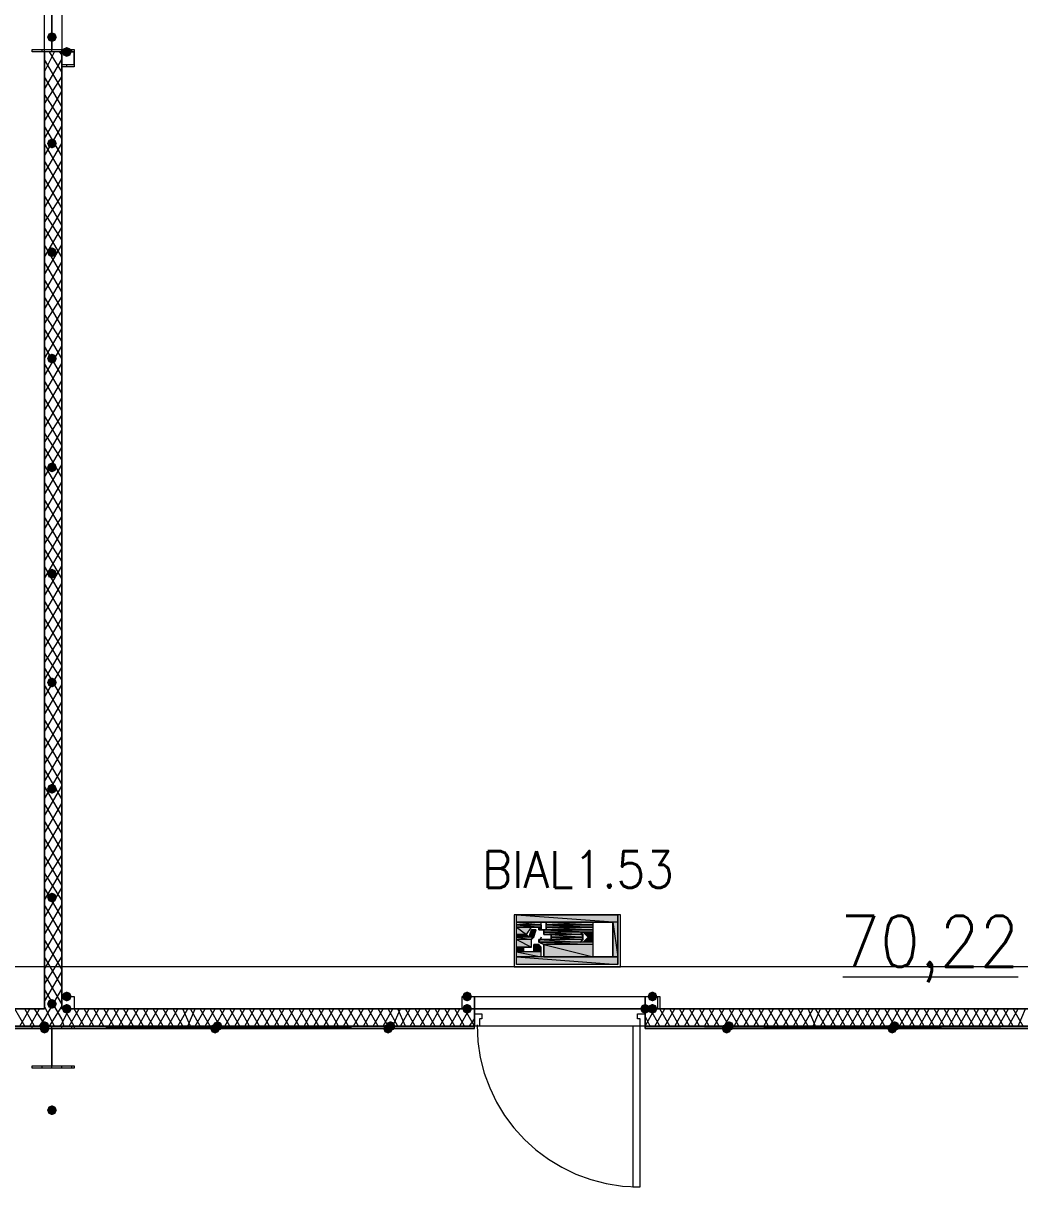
# Model space of a CAD drawing. Header units: millimetres. Extents: x 0 to 420, y 0 to 297.
# Drawn here: x 294.92 to 311.98, y 184.47 to 204.62 of the extents above; entities that cross this region are included whole.
import ezdxf

# ---------------------------------------------------------------- set-up
doc = ezdxf.new("R2010")
doc.units = ezdxf.units.MM
doc.styles.get("Standard").update_dxf_attribs({"font": 'STANDARD'})

msp = doc.modelspace()

# ---------------------------------------------------------------- hatches: boundary and pattern name
for color, points in [(7, [(295.486667, 204.385333), (295.461796, 204.325537), (295.402, 204.300667), (295.342204, 204.325537), (295.317333, 204.385333), (295.342204, 204.445129), (295.402, 204.47), (295.461796, 204.445129)]), (7, [(295.740667, 204.131333), (295.715796, 204.071537), (295.656, 204.046667), (295.596204, 204.071537), (295.571333, 204.131333), (295.596204, 204.191129), (295.656, 204.216), (295.715796, 204.191129)]), (7, [(295.486667, 202.565), (295.461796, 202.505204), (295.402, 202.480333), (295.342204, 202.505204), (295.317333, 202.565), (295.342204, 202.624796), (295.402, 202.649667), (295.461796, 202.624796)]), (7, [(295.486667, 200.702333), (295.461796, 200.642537), (295.402, 200.617667), (295.342204, 200.642537), (295.317333, 200.702333), (295.342204, 200.762129), (295.402, 200.787), (295.461796, 200.762129)]), (7, [(295.486667, 198.882), (295.461796, 198.822204), (295.402, 198.797333), (295.342204, 198.822204), (295.317333, 198.882), (295.342204, 198.941796), (295.402, 198.966667), (295.461796, 198.941796)]), (7, [(295.486667, 197.019333), (295.461796, 196.959537), (295.402, 196.934667), (295.342204, 196.959537), (295.317333, 197.019333), (295.342204, 197.079129), (295.402, 197.104), (295.461796, 197.079129)]), (7, [(295.486667, 195.199), (295.461796, 195.139204), (295.402, 195.114333), (295.342204, 195.139204), (295.317333, 195.199), (295.342204, 195.258796), (295.402, 195.283667), (295.461796, 195.258796)]), (7, [(295.486667, 193.336333), (295.461796, 193.276537), (295.402, 193.251667), (295.342204, 193.276537), (295.317333, 193.336333), (295.342204, 193.396129), (295.402, 193.421), (295.461796, 193.396129)]), (7, [(295.486667, 191.516), (295.461796, 191.456204), (295.402, 191.431333), (295.342204, 191.456204), (295.317333, 191.516), (295.342204, 191.575796), (295.402, 191.600667), (295.461796, 191.575796)]), (7, [(295.486667, 189.653333), (295.461796, 189.593537), (295.402, 189.568667), (295.342204, 189.593537), (295.317333, 189.653333), (295.342204, 189.713129), (295.402, 189.738), (295.461796, 189.713129)]), (82, [(303.826334, 189.229999), (303.784, 189.229999)]), (82, [(303.826334, 189.229999), (303.868667, 189.229999)]), (82, [(303.784, 189.187666), (303.784, 189.145333)]), (82, [(303.826334, 189.102999), (303.868667, 189.102999)]), (82, [(303.657, 188.848999), (303.741667, 188.848999)]), (7, [(295.740667, 187.96), (295.715796, 187.900204), (295.656, 187.875333), (295.596204, 187.900204), (295.571333, 187.96), (295.596204, 188.019796), (295.656, 188.044667), (295.715796, 188.019796)]), (7, [(302.598667, 187.96), (302.573796, 187.900204), (302.514, 187.875333), (302.454204, 187.900204), (302.429333, 187.96), (302.454204, 188.019796), (302.514, 188.044667), (302.573796, 188.019796)]), (7, [(305.773667, 187.96), (305.748796, 187.900204), (305.689, 187.875333), (305.629204, 187.900204), (305.604333, 187.96), (305.629204, 188.019796), (305.689, 188.044667), (305.748796, 188.019796)]), (7, [(295.486667, 187.833), (295.461796, 187.773204), (295.402, 187.748333), (295.342204, 187.773204), (295.317333, 187.833), (295.342204, 187.892796), (295.402, 187.917667), (295.461796, 187.892796)]), (7, [(295.740667, 187.748333), (295.715796, 187.688538), (295.656, 187.663667), (295.596204, 187.688538), (295.571333, 187.748333), (295.596204, 187.808129), (295.656, 187.833), (295.715796, 187.808129)]), (7, [(302.598667, 187.748333), (302.573796, 187.688538), (302.514, 187.663667), (302.454204, 187.688538), (302.429333, 187.748333), (302.454204, 187.808129), (302.514, 187.833), (302.573796, 187.808129)]), (7, [(305.646667, 187.748333), (305.621796, 187.688538), (305.562, 187.663667), (305.502204, 187.688538), (305.477333, 187.748333), (305.502204, 187.808129), (305.562, 187.833), (305.621796, 187.808129)]), (7, [(305.773667, 187.748333), (305.748796, 187.688538), (305.689, 187.663667), (305.629204, 187.688538), (305.604333, 187.748333), (305.629204, 187.808129), (305.689, 187.833), (305.748796, 187.808129)]), (254, [(295.359667, 187.452), (295.334796, 187.392204), (295.275, 187.367333), (295.215204, 187.392204), (295.190333, 187.452), (295.215204, 187.511796), (295.275, 187.536667), (295.334796, 187.511796)]), (254, [(295.359667, 187.409667), (295.334796, 187.349871), (295.275, 187.325), (295.215204, 187.349871), (295.190333, 187.409667), (295.215204, 187.469462), (295.275, 187.494333), (295.334796, 187.469463)]), (254, [(298.280667, 187.409667), (298.255796, 187.349871), (298.196, 187.325), (298.136204, 187.349871), (298.111333, 187.409667), (298.136204, 187.469462), (298.196, 187.494333), (298.255796, 187.469463)]), (254, [(298.323, 187.452), (298.298129, 187.392204), (298.238333, 187.367333), (298.178538, 187.392204), (298.153667, 187.452), (298.178537, 187.511796), (298.238333, 187.536667), (298.298129, 187.511796)]), (254, [(301.244, 187.409667), (301.219129, 187.349871), (301.159333, 187.325), (301.099538, 187.349871), (301.074667, 187.409667), (301.099537, 187.469462), (301.159333, 187.494333), (301.219129, 187.469463)]), (254, [(301.286333, 187.452), (301.261462, 187.392204), (301.201667, 187.367333), (301.141871, 187.392204), (301.117, 187.452), (301.141871, 187.511796), (301.201667, 187.536667), (301.261462, 187.511796)]), (254, [(307.043667, 187.409667), (307.018796, 187.349871), (306.959, 187.325), (306.899204, 187.349871), (306.874333, 187.409667), (306.899204, 187.469462), (306.959, 187.494333), (307.018796, 187.469463)]), (254, [(307.086, 187.452), (307.061129, 187.392204), (307.001333, 187.367333), (306.941537, 187.392204), (306.916667, 187.452), (306.941537, 187.511796), (307.001333, 187.536667), (307.061129, 187.511796)]), (254, [(309.88, 187.409667), (309.855129, 187.349871), (309.795333, 187.325), (309.735537, 187.349871), (309.710667, 187.409667), (309.735537, 187.469462), (309.795333, 187.494333), (309.855129, 187.469463)]), (254, [(309.922333, 187.452), (309.897462, 187.392204), (309.837667, 187.367333), (309.777871, 187.392204), (309.753, 187.452), (309.777871, 187.511796), (309.837667, 187.536667), (309.897462, 187.511796)]), (7, [(295.486667, 186.012667), (295.461796, 185.952871), (295.402, 185.928), (295.342204, 185.952871), (295.317333, 186.012667), (295.342204, 186.072462), (295.402, 186.097333), (295.461796, 186.072463)])]:
    msp.add_hatch(color=color).paths.add_polyline_path(points, flags=0)
h = msp.add_hatch(color=82)
h.paths.add_polyline_path([(305.096334, 189.356999), (303.360667, 189.356999), (305.096334, 189.229999)], flags=0)
h.paths.add_polyline_path([(303.360667, 189.356999), (305.096334, 189.229999), (303.360667, 189.229999)], flags=0)
h = msp.add_hatch(color=82)
h.paths.add_polyline_path([(303.360667, 189.229999), (304.673, 189.229999)], flags=0)
h.paths.add_polyline_path([(304.673, 189.229999), (303.360667, 189.229999)], flags=0)
h = msp.add_hatch(color=82)
h.paths.add_polyline_path([(303.784, 189.229999), (303.360667, 189.229999), (303.784, 189.187666)], flags=0)
h.paths.add_polyline_path([(303.360667, 189.229999), (303.784, 189.187666), (303.360667, 189.187666)], flags=0)
h = msp.add_hatch(color=82)
h.paths.add_polyline_path([(303.784, 189.229999), (303.826334, 189.229999)], flags=0)
h.paths.add_polyline_path([(303.826334, 189.229999), (303.784, 189.229999)], flags=0)
h.paths.add_polyline_path([(303.826334, 189.229999), (303.784, 189.229999)], flags=0)
h = msp.add_hatch(color=82)
h.paths.add_polyline_path([(303.826334, 189.229999), (304.673, 189.229999)], flags=0)
h.paths.add_polyline_path([(304.673, 189.229999), (303.826334, 189.229999)], flags=0)
h = msp.add_hatch(color=82)
h.paths.add_polyline_path([(303.826334, 189.229999), (304.673, 189.229999)], flags=0)
h.paths.add_polyline_path([(304.673, 189.229999), (303.826334, 189.229999)], flags=0)
h = msp.add_hatch(color=82)
h.paths.add_polyline_path([(303.868667, 189.229999), (304.673, 189.229999)], flags=0)
h.paths.add_polyline_path([(304.673, 189.229999), (303.868667, 189.229999)], flags=0)
h = msp.add_hatch(color=82)
h.paths.add_polyline_path([(304.673, 189.229999), (303.868667, 189.229999), (304.673, 189.187666)], flags=0)
h.paths.add_polyline_path([(303.868667, 189.229999), (304.673, 189.187666), (303.868667, 189.187666)], flags=0)
h = msp.add_hatch(color=82)
h.paths.add_polyline_path([(305.096334, 189.229999), (305.011667, 189.229999), (305.096334, 188.637333)], flags=0)
h.paths.add_polyline_path([(305.011667, 189.229999), (305.096334, 188.637333), (305.011667, 188.637333)], flags=0)
h = msp.add_hatch(color=82)
h.paths.add_polyline_path([(303.360667, 189.187666), (303.784, 189.187666)], flags=0)
h.paths.add_polyline_path([(303.784, 189.187666), (303.360667, 189.187666)], flags=0)
h = msp.add_hatch(color=82)
h.paths.add_polyline_path([(303.360667, 189.187666), (303.784, 189.187666)], flags=0)
h.paths.add_polyline_path([(303.784, 189.187666), (303.360667, 189.187666)], flags=0)
h = msp.add_hatch(color=82)
h.paths.add_polyline_path([(303.784, 189.187666), (303.360667, 189.187666), (303.784, 189.145333)], flags=0)
h.paths.add_polyline_path([(303.360667, 189.187666), (303.784, 189.145333), (303.360667, 189.145333)], flags=0)
h = msp.add_hatch(color=82)
h.paths.add_polyline_path([(303.360667, 189.145333), (303.784, 189.145333)], flags=0)
h.paths.add_polyline_path([(303.784, 189.145333), (303.360667, 189.145333)], flags=0)
h = msp.add_hatch(color=82)
h.paths.add_polyline_path([(303.614667, 189.145333), (303.360667, 189.145333), (303.53, 189.018333)], flags=0)
h.paths.add_polyline_path([(303.360667, 189.145333), (303.53, 189.018333), (303.360667, 189.018333)], flags=0)
h = msp.add_hatch(color=82)
h.paths.add_polyline_path([(303.53, 189.018333), (303.360667, 189.018333), (303.572334, 188.975999)], flags=0)
h.paths.add_polyline_path([(303.360667, 189.018333), (303.572334, 188.975999), (303.360667, 188.975999)], flags=0)
h = msp.add_hatch(color=82)
h.paths.add_polyline_path([(303.699334, 189.102999), (303.614667, 189.102999), (303.657, 188.975999)], flags=0)
h.paths.add_polyline_path([(303.614667, 189.102999), (303.657, 188.975999), (303.572334, 188.975999)], flags=0)
h = msp.add_hatch(color=82)
h.paths.add_polyline_path([(303.741667, 189.145333), (303.784, 189.145333)], flags=0)
h.paths.add_polyline_path([(303.784, 189.145333), (303.741667, 189.145333)], flags=0)
h = msp.add_hatch(color=82)
h.paths.add_polyline_path([(303.741667, 189.145333), (303.784, 189.145333)], flags=0)
h.paths.add_polyline_path([(303.784, 189.145333), (303.741667, 189.145333)], flags=0)
h = msp.add_hatch(color=82)
h.paths.add_polyline_path([(303.784, 189.145333), (303.741667, 189.145333), (303.784, 189.102999)], flags=0)
h.paths.add_polyline_path([(303.741667, 189.145333), (303.784, 189.102999), (303.741667, 189.102999)], flags=0)
h = msp.add_hatch(color=82)
h.paths.add_polyline_path([(303.741667, 189.102999), (303.784, 189.102999)], flags=0)
h.paths.add_polyline_path([(303.784, 189.102999), (303.741667, 189.102999)], flags=0)
h = msp.add_hatch(color=82)
h.paths.add_polyline_path([(303.741667, 189.102999), (303.784, 189.102999)], flags=0)
h.paths.add_polyline_path([(303.784, 189.102999), (303.741667, 189.102999)], flags=0)
h = msp.add_hatch(color=82)
h.paths.add_polyline_path([(303.741667, 189.102999), (303.784, 189.102999)], flags=0)
h.paths.add_polyline_path([(303.784, 189.102999), (303.741667, 189.102999)], flags=0)
h = msp.add_hatch(color=82)
h.paths.add_polyline_path([(303.741667, 189.102999), (303.784, 189.102999)], flags=0)
h.paths.add_polyline_path([(303.784, 189.102999), (303.741667, 189.102999)], flags=0)
h = msp.add_hatch(color=82)
h.paths.add_polyline_path([(303.784, 189.145333), (303.784, 189.102999)], flags=0)
h.paths.add_polyline_path([(303.784, 189.102999), (303.784, 189.145333)], flags=0)
h = msp.add_hatch(color=82)
h.paths.add_polyline_path([(303.784, 189.102999), (303.826334, 189.102999)], flags=0)
h.paths.add_polyline_path([(303.826334, 189.102999), (303.784, 189.102999)], flags=0)
h = msp.add_hatch(color=82)
h.paths.add_polyline_path([(303.784, 189.102999), (303.826334, 189.102999)], flags=0)
h.paths.add_polyline_path([(303.826334, 189.102999), (303.784, 189.102999)], flags=0)
h = msp.add_hatch(color=82)
h.paths.add_polyline_path([(303.784, 189.102999), (304.673, 189.102999)], flags=0)
h.paths.add_polyline_path([(304.673, 189.102999), (303.784, 189.102999)], flags=0)
h = msp.add_hatch(color=82)
h.paths.add_polyline_path([(303.826334, 189.102999), (304.673, 189.102999)], flags=0)
h.paths.add_polyline_path([(304.673, 189.102999), (303.826334, 189.102999)], flags=0)
h = msp.add_hatch(color=82)
h.paths.add_polyline_path([(304.673, 189.102999), (303.826334, 189.102999), (304.673, 189.060666)], flags=0)
h.paths.add_polyline_path([(303.826334, 189.102999), (304.673, 189.060666), (303.826334, 189.060666)], flags=0)
h = msp.add_hatch(color=82)
h.paths.add_polyline_path([(304.461334, 189.060666), (303.826334, 189.060666), (304.503667, 189.018333)], flags=0)
h.paths.add_polyline_path([(303.826334, 189.060666), (304.503667, 189.018333), (303.826334, 189.018333)], flags=0)
h = msp.add_hatch(color=82)
h.paths.add_polyline_path([(303.868667, 189.187666), (304.673, 189.187666)], flags=0)
h.paths.add_polyline_path([(304.673, 189.187666), (303.868667, 189.187666)], flags=0)
h = msp.add_hatch(color=82)
h.paths.add_polyline_path([(303.868667, 189.187666), (304.673, 189.187666)], flags=0)
h.paths.add_polyline_path([(304.673, 189.187666), (303.868667, 189.187666)], flags=0)
h = msp.add_hatch(color=82)
h.paths.add_polyline_path([(303.868667, 189.187666), (304.673, 189.187666)], flags=0)
h.paths.add_polyline_path([(304.673, 189.187666), (303.868667, 189.187666)], flags=0)
h = msp.add_hatch(color=82)
h.paths.add_polyline_path([(304.673, 189.187666), (303.868667, 189.187666), (304.673, 189.145333)], flags=0)
h.paths.add_polyline_path([(303.868667, 189.187666), (304.673, 189.145333), (303.868667, 189.145333)], flags=0)
h = msp.add_hatch(color=82)
h.paths.add_polyline_path([(303.868667, 189.145333), (304.673, 189.145333)], flags=0)
h.paths.add_polyline_path([(304.673, 189.145333), (303.868667, 189.145333)], flags=0)
h = msp.add_hatch(color=82)
h.paths.add_polyline_path([(303.868667, 189.145333), (304.673, 189.145333)], flags=0)
h.paths.add_polyline_path([(304.673, 189.145333), (303.868667, 189.145333)], flags=0)
h = msp.add_hatch(color=82)
h.paths.add_polyline_path([(303.868667, 189.145333), (304.673, 189.145333)], flags=0)
h.paths.add_polyline_path([(304.673, 189.145333), (303.868667, 189.145333)], flags=0)
h = msp.add_hatch(color=82)
h.paths.add_polyline_path([(303.868667, 189.145333), (304.673, 189.145333)], flags=0)
h.paths.add_polyline_path([(304.673, 189.145333), (303.868667, 189.145333)], flags=0)
h = msp.add_hatch(color=82)
h.paths.add_polyline_path([(303.868667, 189.145333), (304.673, 189.145333)], flags=0)
h.paths.add_polyline_path([(304.673, 189.145333), (303.868667, 189.145333)], flags=0)
h = msp.add_hatch(color=82)
h.paths.add_polyline_path([(304.673, 189.145333), (303.868667, 189.145333), (304.673, 189.102999)], flags=0)
h.paths.add_polyline_path([(303.868667, 189.145333), (304.673, 189.102999), (303.868667, 189.102999)], flags=0)
h = msp.add_hatch(color=82)
h.paths.add_polyline_path([(303.868667, 189.145333), (303.868667, 189.102999)], flags=0)
h.paths.add_polyline_path([(303.868667, 189.102999), (303.868667, 189.145333)], flags=0)
h = msp.add_hatch(color=82)
h.paths.add_polyline_path([(303.868667, 189.102999), (304.673, 189.102999)], flags=0)
h.paths.add_polyline_path([(304.673, 189.102999), (303.868667, 189.102999)], flags=0)
h = msp.add_hatch(color=82)
h.paths.add_polyline_path([(303.868667, 189.102999), (304.673, 189.102999)], flags=0)
h.paths.add_polyline_path([(304.673, 189.102999), (303.868667, 189.102999)], flags=0)
h = msp.add_hatch(color=82)
h.paths.add_polyline_path([(303.868667, 189.102999), (304.673, 189.102999)], flags=0)
h.paths.add_polyline_path([(304.673, 189.102999), (303.868667, 189.102999)], flags=0)
h = msp.add_hatch(color=82)
h.paths.add_polyline_path([(304.503667, 189.018333), (303.953334, 189.018333), (304.503667, 188.975999)], flags=0)
h.paths.add_polyline_path([(303.953334, 189.018333), (304.503667, 188.975999), (303.953334, 188.975999)], flags=0)
h = msp.add_hatch(color=82)
h.paths.add_polyline_path([(304.673, 189.060666), (304.503667, 189.060666), (304.673, 188.975999)], flags=0)
h.paths.add_polyline_path([(304.503667, 189.060666), (304.673, 188.975999), (304.588334, 188.975999)], flags=0)
h = msp.add_hatch(color=82)
h.paths.add_polyline_path([(303.657, 188.975999), (303.360667, 188.975999), (303.614667, 188.933666)], flags=0)
h.paths.add_polyline_path([(303.360667, 188.975999), (303.614667, 188.933666), (303.360667, 188.933666)], flags=0)
h = msp.add_hatch(color=82)
h.paths.add_polyline_path([(303.614667, 188.933666), (303.360667, 188.933666), (303.614667, 188.806666)], flags=0)
h.paths.add_polyline_path([(303.360667, 188.933666), (303.614667, 188.806666), (303.360667, 188.806666)], flags=0)
h = msp.add_hatch(color=82)
h.paths.add_polyline_path([(303.741667, 188.848999), (303.657, 188.848999), (303.784, 188.806666)], flags=0)
h.paths.add_polyline_path([(303.657, 188.848999), (303.784, 188.806666), (303.657, 188.806666)], flags=0)
h = msp.add_hatch(color=82)
h.paths.add_polyline_path([(304.503667, 188.933666), (303.741667, 188.933666), (304.461334, 188.891333)], flags=0)
h.paths.add_polyline_path([(303.741667, 188.933666), (304.461334, 188.891333), (303.741667, 188.891333)], flags=0)
h = msp.add_hatch(color=82)
h.paths.add_polyline_path([(304.673, 188.891333), (303.741667, 188.891333), (304.673, 188.848999)], flags=0)
h.paths.add_polyline_path([(303.741667, 188.891333), (304.673, 188.848999), (303.826334, 188.848999)], flags=0)
h = msp.add_hatch(color=82)
h.paths.add_polyline_path([(304.673, 188.848999), (303.826334, 188.848999), (304.673, 188.637333)], flags=0)
h.paths.add_polyline_path([(303.826334, 188.848999), (304.673, 188.637333), (303.826334, 188.637333)], flags=0)
h = msp.add_hatch(color=82)
h.paths.add_polyline_path([(303.953334, 188.975999), (303.995667, 188.975999)], flags=0)
h.paths.add_polyline_path([(303.995667, 188.975999), (303.953334, 188.975999)], flags=0)
h = msp.add_hatch(color=82)
h.paths.add_polyline_path([(304.503667, 188.975999), (303.953334, 188.975999), (304.503667, 188.933666)], flags=0)
h.paths.add_polyline_path([(303.953334, 188.975999), (304.503667, 188.933666), (303.953334, 188.933666)], flags=0)
h = msp.add_hatch(color=82)
h.paths.add_polyline_path([(304.673, 188.975999), (304.588334, 188.975999), (304.673, 188.891333)], flags=0)
h.paths.add_polyline_path([(304.588334, 188.975999), (304.673, 188.891333), (304.503667, 188.891333)], flags=0)
h = msp.add_hatch(color=82)
h.paths.add_polyline_path([(303.487667, 188.806666), (303.360667, 188.806666), (303.487667, 188.721999)], flags=0)
h.paths.add_polyline_path([(303.360667, 188.806666), (303.487667, 188.721999), (303.360667, 188.721999)], flags=0)
h = msp.add_hatch(color=82)
h.paths.add_polyline_path([(303.784, 188.721999), (303.360667, 188.721999), (303.784, 188.637333)], flags=0)
h.paths.add_polyline_path([(303.360667, 188.721999), (303.784, 188.637333), (303.360667, 188.637333)], flags=0)
h = msp.add_hatch(color=82)
h.paths.add_polyline_path([(305.096334, 188.637333), (303.360667, 188.637333), (305.096334, 188.510333)], flags=0)
h.paths.add_polyline_path([(303.360667, 188.637333), (305.096334, 188.510333), (303.360667, 188.510333)], flags=0)
h = msp.add_hatch(color=82)
h.paths.add_polyline_path([(303.784, 188.806666), (303.657, 188.806666), (303.784, 188.721999)], flags=0)
h.paths.add_polyline_path([(303.657, 188.806666), (303.784, 188.721999), (303.657, 188.721999)], flags=0)
h = msp.add_hatch(color=82)
h.paths.add_polyline_path([(303.826334, 188.637333), (305.096334, 188.637333)], flags=0)
h.paths.add_polyline_path([(305.096334, 188.637333), (303.826334, 188.637333)], flags=0)
h = msp.add_hatch(color=7)
h.paths.add_polyline_path([(295.275, 187.452), (288.163, 187.452), (295.275, 187.409667)], flags=0)
h.paths.add_polyline_path([(288.163, 187.452), (295.275, 187.409667), (288.163, 187.409667)], flags=0)
h = msp.add_hatch(color=7)
h.paths.add_polyline_path([(302.641, 187.452), (295.275, 187.452), (302.641, 187.409667)], flags=0)
h.paths.add_polyline_path([(295.275, 187.452), (302.641, 187.409667), (295.275, 187.409667)], flags=0)
h = msp.add_hatch(color=7)
h.paths.add_polyline_path([(312.674, 187.452), (305.562, 187.452), (312.674, 187.409667)], flags=0)
h.paths.add_polyline_path([(305.562, 187.452), (312.674, 187.409667), (305.562, 187.409667)], flags=0)

# ---------------------------------------------------------------- linework, layer by layer
at = {"color": 43, "lineweight": 0}
for points in [[(278.172333, 187.748333), (295.275, 187.748333), (295.275, 222.25), (278.172333, 222.25)], [(312.674, 222.25), (295.571333, 222.25), (295.571333, 187.748333), (312.674, 187.748333)]]:
    msp.add_lwpolyline(points, close=True, dxfattribs=at)
at = {"color": 7, "lineweight": 0}
for points in [[(295.783, 204.131333), (295.063333, 204.131333), (295.063333, 204.173667), (295.402, 204.173667), (295.402, 204.808667), (295.063333, 204.808667), (295.063333, 204.851), (295.783, 204.851), (295.783, 204.808667), (295.402, 204.808667), (295.402, 204.173667), (295.783, 204.173667)], [(295.783, 203.877333), (295.571333, 203.877333), (295.571333, 204.131333), (295.783, 204.131333)], [(295.783, 203.919667), (295.783, 204.131333), (295.571333, 204.131333), (295.571333, 203.919667)], [(295.783, 187.748333), (295.571333, 187.748333), (295.571333, 187.96), (295.783, 187.96), (295.783, 187.748333), (295.571333, 187.748333), (295.571333, 187.96), (295.783, 187.96)], [(302.429333, 187.96), (302.641, 187.96), (302.641, 187.748333), (302.429333, 187.748333), (302.429333, 187.96), (302.641, 187.96), (302.641, 187.748333), (302.429333, 187.748333)], [(305.562, 187.96), (305.773667, 187.96), (305.773667, 187.748333), (305.562, 187.748333), (305.562, 187.96), (305.816, 187.96), (305.816, 187.748333), (305.562, 187.748333)], [(302.768, 187.663667), (302.768, 187.579), (302.725667, 187.579), (302.725667, 187.452), (302.641, 187.452), (302.641, 187.663667)], [(305.562, 187.663667), (305.562, 187.452), (305.477333, 187.452), (305.477333, 187.579), (305.435, 187.579), (305.435, 187.663667)], [(295.275, 187.452), (288.163, 187.452), (295.275, 187.409667)], [(288.163, 187.452), (295.275, 187.409667), (288.163, 187.409667)], [(288.163, 187.409667), (288.163, 187.452), (295.275, 187.452), (295.275, 187.409667), (288.163, 187.409667), (295.275, 187.409667), (295.275, 187.452), (288.163, 187.452)], [(295.783, 186.732333), (295.063333, 186.732333), (295.063333, 186.774667), (295.402, 186.774667), (295.402, 187.409667), (295.063333, 187.409667), (295.063333, 187.452), (295.783, 187.452), (295.783, 187.409667), (295.402, 187.409667), (295.402, 186.774667), (295.783, 186.774667)], [(302.641, 187.452), (295.275, 187.452), (302.641, 187.409667)], [(295.275, 187.452), (302.641, 187.409667), (295.275, 187.409667)], [(302.641, 187.452), (295.275, 187.452), (295.275, 187.409667), (302.641, 187.409667)], [(302.641, 187.452), (295.275, 187.452), (295.275, 187.409667), (302.641, 187.409667)], [(305.477333, 184.700333), (305.477333, 187.452), (305.350333, 187.452), (305.350333, 184.700333)], [(312.674, 187.452), (305.562, 187.452), (312.674, 187.409667)], [(305.562, 187.452), (312.674, 187.409667), (305.562, 187.409667)], [(305.562, 187.409667), (305.562, 187.452), (312.674, 187.452), (312.674, 187.409667), (305.562, 187.409667), (312.674, 187.409667), (312.674, 187.452), (305.562, 187.452)]]:
    msp.add_lwpolyline(points, close=True, dxfattribs=at)
for points in [[(295.402, 204.131333), (295.402, 204.851)], [(295.063333, 204.131333), (295.063333, 204.173667)], [(295.232667, 204.131333), (295.232667, 204.173667)], [(295.275, 204.089), (295.275, 204.131333)], [(295.275, 203.792667), (295.444333, 204.131333)], [(295.571333, 187.748333), (295.571333, 204.131333), (295.275, 204.131333), (295.275, 187.748333)], [(295.571333, 203.792667), (295.359667, 204.131333)], [(295.571333, 204.089), (295.529, 204.131333)], [(295.571333, 204.131333), (295.571333, 204.173667)], [(295.740667, 204.131333), (295.740667, 204.173667)], [(295.275, 203.496333), (295.571333, 204.004333)], [(295.571333, 203.496333), (295.275, 204.004333)], [(295.656, 203.877333), (295.656, 203.919667)], [(295.275, 203.242333), (295.571333, 203.708)], [(295.571333, 203.2), (295.275, 203.708)], [(295.275, 202.946), (295.571333, 203.454)], [(295.571333, 202.946), (295.275, 203.411667)], [(295.275, 202.649667), (295.571333, 203.157667)], [(295.571333, 202.649667), (295.275, 203.157667)], [(295.275, 202.353333), (295.571333, 202.861333)], [(295.571333, 202.353333), (295.275, 202.861333)], [(295.275, 202.057), (295.571333, 202.565)], [(295.571333, 202.057), (295.275, 202.565)], [(295.275, 201.760667), (295.571333, 202.268667)], [(295.571333, 201.760667), (295.275, 202.268667)], [(295.275, 201.464333), (295.571333, 201.972333)], [(295.571333, 201.464333), (295.275, 201.972333)], [(295.275, 201.210333), (295.571333, 201.676)], [(295.571333, 201.168), (295.275, 201.676)], [(295.275, 200.914), (295.571333, 201.422)], [(295.571333, 200.914), (295.275, 201.379667)], [(295.275, 200.617667), (295.571333, 201.125667)], [(295.571333, 200.617667), (295.275, 201.125667)], [(295.275, 200.321333), (295.571333, 200.829333)], [(295.571333, 200.321333), (295.275, 200.829333)], [(295.275, 200.025), (295.571333, 200.533)], [(295.571333, 200.025), (295.275, 200.533)], [(295.275, 199.728667), (295.571333, 200.236667)], [(295.571333, 199.728667), (295.275, 200.236667)], [(295.275, 199.474667), (295.571333, 199.940333)], [(295.571333, 199.432333), (295.275, 199.940333)], [(295.275, 199.178333), (295.571333, 199.686333)], [(295.571333, 199.178333), (295.275, 199.644)], [(295.275, 198.882), (295.571333, 199.39)], [(295.571333, 198.882), (295.275, 199.39)], [(295.275, 198.585667), (295.571333, 199.093667)], [(295.571333, 198.585667), (295.275, 199.093667)], [(295.275, 198.289333), (295.571333, 198.797333)], [(295.571333, 198.289333), (295.275, 198.797333)], [(295.275, 197.993), (295.571333, 198.501)], [(295.571333, 197.993), (295.275, 198.501)], [(295.275, 197.696667), (295.571333, 198.204667)], [(295.571333, 197.696667), (295.275, 198.204667)], [(295.275, 197.442667), (295.571333, 197.908333)], [(295.571333, 197.400333), (295.275, 197.908333)], [(295.275, 197.146333), (295.571333, 197.654333)], [(295.571333, 197.146333), (295.275, 197.612)], [(295.275, 196.85), (295.571333, 197.358)], [(295.571333, 196.85), (295.275, 197.358)], [(295.275, 196.553667), (295.571333, 197.061667)], [(295.571333, 196.553667), (295.275, 197.061667)], [(295.275, 196.257333), (295.571333, 196.765333)], [(295.571333, 196.257333), (295.275, 196.765333)], [(295.275, 195.961), (295.571333, 196.469)], [(295.571333, 195.961), (295.275, 196.469)], [(295.275, 195.707), (295.571333, 196.172667)], [(295.571333, 195.664667), (295.275, 196.172667)], [(295.275, 195.410667), (295.571333, 195.918667)], [(295.571333, 195.410667), (295.275, 195.876333)], [(295.275, 195.114333), (295.571333, 195.622333)], [(295.571333, 195.114333), (295.275, 195.622333)], [(295.275, 194.818), (295.571333, 195.326)], [(295.571333, 194.818), (295.275, 195.326)], [(295.275, 194.521667), (295.571333, 195.029667)], [(295.571333, 194.521667), (295.275, 195.029667)], [(295.275, 194.225333), (295.571333, 194.733333)], [(295.571333, 194.225333), (295.275, 194.733333)], [(295.275, 193.929), (295.571333, 194.437)], [(295.571333, 193.929), (295.275, 194.437)], [(295.275, 193.675), (295.571333, 194.140667)], [(295.571333, 193.632667), (295.275, 194.140667)], [(295.275, 193.378667), (295.571333, 193.886667)], [(295.571333, 193.378667), (295.275, 193.844333)], [(295.275, 193.082333), (295.571333, 193.590333)], [(295.571333, 193.082333), (295.275, 193.590333)], [(295.275, 192.786), (295.571333, 193.294)], [(295.571333, 192.786), (295.275, 193.294)], [(295.275, 192.489667), (295.571333, 192.997667)], [(295.571333, 192.489667), (295.275, 192.997667)], [(295.275, 192.193333), (295.571333, 192.701333)], [(295.571333, 192.193333), (295.275, 192.701333)], [(295.275, 191.939333), (295.571333, 192.405)], [(295.571333, 191.897), (295.275, 192.405)], [(295.275, 191.643), (295.571333, 192.151)], [(295.571333, 191.600667), (295.275, 192.108667)], [(295.275, 191.346667), (295.571333, 191.854667)], [(295.571333, 191.346667), (295.275, 191.854667)], [(295.275, 191.050333), (295.571333, 191.558333)], [(295.571333, 191.050333), (295.275, 191.558333)], [(295.275, 190.754), (295.571333, 191.262)], [(295.571333, 190.754), (295.275, 191.262)], [(295.275, 190.457667), (295.571333, 190.965667)], [(295.571333, 190.457667), (295.275, 190.965667)], [(295.275, 190.161333), (295.571333, 190.669333)], [(295.571333, 190.161333), (295.275, 190.669333)], [(295.275, 189.907333), (295.571333, 190.373)], [(295.571333, 189.865), (295.275, 190.373)], [(295.275, 189.611), (295.571333, 190.119)], [(295.571333, 189.611), (295.275, 190.076667)], [(295.275, 189.314667), (295.571333, 189.822667)], [(295.571333, 189.314667), (295.275, 189.822667)], [(295.275, 189.018333), (295.571333, 189.526333)], [(295.571333, 189.018333), (295.275, 189.526333)], [(295.275, 188.722), (295.571333, 189.23)], [(295.571333, 188.722), (295.275, 189.23)], [(295.275, 188.425667), (295.571333, 188.933667)], [(295.571333, 188.425667), (295.275, 188.933667)], [(295.275, 188.171667), (295.571333, 188.637333)], [(295.571333, 188.129333), (295.275, 188.637333)], [(295.275, 187.875333), (295.571333, 188.383333)], [(295.571333, 187.833), (295.275, 188.341)], [(308.948667, 188.298667), (311.954333, 188.298667)], [(295.275, 187.579), (295.571333, 188.087)], [(295.571333, 187.579), (295.275, 188.087)], [(302.641, 187.875333), (302.641, 187.96), (304.122667, 187.96)], [(304.122667, 187.748333), (302.641, 187.748333), (302.641, 187.875333)], [(304.122667, 187.96), (305.562, 187.96), (305.562, 187.875333)], [(305.562, 187.875333), (305.562, 187.748333), (304.122667, 187.748333)], [(295.275, 187.748333), (288.163, 187.748333)], [(294.936333, 187.452), (294.767, 187.748333)], [(294.851667, 187.452), (295.021, 187.748333)], [(295.105667, 187.452), (294.936333, 187.748333)], [(295.021, 187.452), (295.190333, 187.748333)], [(295.275, 187.494333), (295.105667, 187.748333)], [(295.444333, 187.452), (295.275, 187.790667)], [(295.359667, 187.452), (295.571333, 187.790667)], [(295.571333, 187.494333), (295.698333, 187.748333)], [(302.641, 187.748333), (295.571333, 187.748333)], [(295.783, 187.452), (295.613667, 187.748333)], [(295.698333, 187.452), (295.867667, 187.748333)], [(295.952333, 187.452), (295.783, 187.748333)], [(295.867667, 187.452), (296.037, 187.748333)], [(296.121667, 187.452), (295.952333, 187.748333)], [(296.037, 187.452), (296.206333, 187.748333)], [(296.291, 187.452), (296.121667, 187.748333)], [(296.206333, 187.452), (296.375667, 187.748333)], [(296.460333, 187.452), (296.291, 187.748333)], [(296.375667, 187.452), (296.545, 187.748333)], [(296.629667, 187.452), (296.460333, 187.748333)], [(296.545, 187.452), (296.714333, 187.748333)], [(296.799, 187.452), (296.629667, 187.748333)], [(296.714333, 187.452), (296.883667, 187.748333)], [(296.968333, 187.452), (296.799, 187.748333)], [(296.883667, 187.452), (297.053, 187.748333)], [(297.137667, 187.452), (296.968333, 187.748333)], [(297.053, 187.452), (297.222333, 187.748333)], [(297.307, 187.452), (297.137667, 187.748333)], [(297.222333, 187.452), (297.391667, 187.748333)], [(297.476333, 187.452), (297.307, 187.748333)], [(297.391667, 187.452), (297.561, 187.748333)], [(297.645667, 187.452), (297.476333, 187.748333)], [(297.561, 187.452), (297.730333, 187.748333)], [(297.772667, 187.452), (297.645667, 187.748333)], [(297.730333, 187.452), (297.857333, 187.748333)], [(297.942, 187.452), (297.772667, 187.748333)], [(297.857333, 187.452), (298.026667, 187.748333)], [(298.111333, 187.452), (297.942, 187.748333)], [(298.026667, 187.452), (298.196, 187.748333)], [(298.280667, 187.452), (298.111333, 187.748333)], [(298.196, 187.452), (298.365333, 187.748333)], [(298.45, 187.452), (298.280667, 187.748333)], [(298.365333, 187.452), (298.534667, 187.748333)], [(298.619333, 187.452), (298.45, 187.748333)], [(298.534667, 187.452), (298.704, 187.748333)], [(298.788667, 187.452), (298.619333, 187.748333)], [(298.704, 187.452), (298.873333, 187.748333)], [(298.958, 187.452), (298.788667, 187.748333)], [(298.873333, 187.452), (299.042667, 187.748333)], [(299.127333, 187.452), (298.958, 187.748333)], [(299.042667, 187.452), (299.212, 187.748333)], [(299.296667, 187.452), (299.127333, 187.748333)], [(299.212, 187.452), (299.381333, 187.748333)], [(299.466, 187.452), (299.296667, 187.748333)], [(299.381333, 187.452), (299.550667, 187.748333)], [(299.635333, 187.452), (299.466, 187.748333)], [(299.550667, 187.452), (299.72, 187.748333)], [(299.804667, 187.452), (299.635333, 187.748333)], [(299.72, 187.452), (299.889333, 187.748333)], [(299.974, 187.452), (299.804667, 187.748333)], [(299.889333, 187.452), (300.058667, 187.748333)], [(300.143333, 187.452), (299.974, 187.748333)], [(300.058667, 187.452), (300.228, 187.748333)], [(300.312667, 187.452), (300.143333, 187.748333)], [(300.228, 187.452), (300.397333, 187.748333)], [(300.482, 187.452), (300.312667, 187.748333)], [(300.397333, 187.452), (300.566667, 187.748333)], [(300.651333, 187.452), (300.482, 187.748333)], [(300.566667, 187.452), (300.736, 187.748333)], [(300.820667, 187.452), (300.651333, 187.748333)], [(300.736, 187.452), (300.905333, 187.748333)], [(300.99, 187.452), (300.820667, 187.748333)], [(300.905333, 187.452), (301.074667, 187.748333)], [(301.159333, 187.452), (300.99, 187.748333)], [(301.074667, 187.452), (301.244, 187.748333)], [(301.328667, 187.452), (301.159333, 187.748333)], [(301.244, 187.452), (301.371, 187.748333)], [(301.455667, 187.452), (301.328667, 187.748333)], [(301.371, 187.452), (301.540333, 187.748333)], [(301.625, 187.452), (301.455667, 187.748333)], [(301.540333, 187.452), (301.709667, 187.748333)], [(301.794333, 187.452), (301.625, 187.748333)], [(301.709667, 187.452), (301.879, 187.748333)], [(301.963667, 187.452), (301.794333, 187.748333)], [(301.879, 187.452), (302.048333, 187.748333)], [(302.133, 187.452), (301.963667, 187.748333)], [(302.048333, 187.452), (302.217667, 187.748333)], [(302.302333, 187.452), (302.133, 187.748333)], [(302.217667, 187.452), (302.387, 187.748333)], [(302.471667, 187.452), (302.302333, 187.748333)], [(302.387, 187.452), (302.556333, 187.748333)], [(302.641, 187.452), (302.471667, 187.748333)], [(302.641, 187.452), (302.641, 187.663667), (302.641, 187.748333)], [(302.641, 187.748333), (302.641, 187.663667), (302.641, 187.452), (302.641, 187.663667)], [(305.562, 187.452), (305.731333, 187.748333)], [(305.562, 187.452), (305.562, 187.663667), (305.562, 187.748333)], [(305.562, 187.748333), (305.562, 187.663667), (305.562, 187.452), (305.562, 187.663667)], [(312.674, 187.748333), (305.562, 187.748333)], [(305.646667, 187.452), (305.562, 187.621333)], [(305.816, 187.452), (305.646667, 187.748333)], [(305.731333, 187.452), (305.900667, 187.748333)], [(305.985333, 187.452), (305.816, 187.748333)], [(305.900667, 187.452), (306.07, 187.748333)], [(306.154667, 187.452), (305.985333, 187.748333)], [(306.07, 187.452), (306.239333, 187.748333)], [(306.324, 187.452), (306.154667, 187.748333)], [(306.239333, 187.452), (306.408667, 187.748333)], [(306.493333, 187.452), (306.324, 187.748333)], [(306.408667, 187.452), (306.578, 187.748333)], [(306.662667, 187.452), (306.493333, 187.748333)], [(306.578, 187.452), (306.747333, 187.748333)], [(306.832, 187.452), (306.662667, 187.748333)], [(306.747333, 187.452), (306.916667, 187.748333)], [(307.001333, 187.452), (306.832, 187.748333)], [(306.916667, 187.452), (307.086, 187.748333)], [(307.170667, 187.452), (307.001333, 187.748333)], [(307.086, 187.452), (307.255333, 187.748333)], [(307.34, 187.452), (307.170667, 187.748333)], [(307.255333, 187.452), (307.424667, 187.748333)], [(307.509333, 187.452), (307.34, 187.748333)], [(307.424667, 187.452), (307.594, 187.748333)], [(307.678667, 187.452), (307.509333, 187.748333)], [(307.594, 187.452), (307.763333, 187.748333)], [(307.848, 187.452), (307.678667, 187.748333)], [(307.763333, 187.452), (307.932667, 187.748333)], [(308.017333, 187.452), (307.848, 187.748333)], [(307.932667, 187.452), (308.102, 187.748333)], [(308.186667, 187.452), (308.017333, 187.748333)], [(308.102, 187.452), (308.271333, 187.748333)], [(308.356, 187.452), (308.186667, 187.748333)], [(308.271333, 187.452), (308.440667, 187.748333)], [(308.483, 187.452), (308.356, 187.748333)], [(308.440667, 187.452), (308.567667, 187.748333)], [(308.652333, 187.452), (308.483, 187.748333)], [(308.567667, 187.452), (308.737, 187.748333)], [(308.821667, 187.452), (308.652333, 187.748333)], [(308.737, 187.452), (308.906333, 187.748333)], [(308.991, 187.452), (308.821667, 187.748333)], [(308.906333, 187.452), (309.075667, 187.748333)], [(309.160333, 187.452), (308.991, 187.748333)], [(309.075667, 187.452), (309.245, 187.748333)], [(309.329667, 187.452), (309.160333, 187.748333)], [(309.245, 187.452), (309.414333, 187.748333)], [(309.499, 187.452), (309.329667, 187.748333)], [(309.414333, 187.452), (309.583667, 187.748333)], [(309.668333, 187.452), (309.499, 187.748333)], [(309.583667, 187.452), (309.753, 187.748333)], [(309.837667, 187.452), (309.668333, 187.748333)], [(309.753, 187.452), (309.922333, 187.748333)], [(310.007, 187.452), (309.837667, 187.748333)], [(309.922333, 187.452), (310.091667, 187.748333)], [(310.176333, 187.452), (310.007, 187.748333)], [(310.091667, 187.452), (310.261, 187.748333)], [(310.345667, 187.452), (310.176333, 187.748333)], [(310.261, 187.452), (310.430333, 187.748333)], [(310.515, 187.452), (310.345667, 187.748333)], [(310.430333, 187.452), (310.599667, 187.748333)], [(310.684333, 187.452), (310.515, 187.748333)], [(310.599667, 187.452), (310.769, 187.748333)], [(310.853667, 187.452), (310.684333, 187.748333)], [(310.769, 187.452), (310.938333, 187.748333)], [(311.023, 187.452), (310.853667, 187.748333)], [(310.938333, 187.452), (311.107667, 187.748333)], [(311.192333, 187.452), (311.023, 187.748333)], [(311.107667, 187.452), (311.277, 187.748333)], [(311.361667, 187.452), (311.192333, 187.748333)], [(311.277, 187.452), (311.446333, 187.748333)], [(311.531, 187.452), (311.361667, 187.748333)], [(311.446333, 187.452), (311.615667, 187.748333)], [(311.700333, 187.452), (311.531, 187.748333)], [(311.615667, 187.452), (311.785, 187.748333)], [(311.869667, 187.452), (311.700333, 187.748333)], [(311.785, 187.452), (311.954333, 187.748333)], [(312.039, 187.452), (311.869667, 187.748333)], [(311.954333, 187.452), (312.081333, 187.748333)], [(295.275, 187.409667), (288.163, 187.409667), (295.275, 187.452), (288.163, 187.452)], [(288.163, 187.452), (295.275, 187.452)], [(295.063333, 187.409667), (295.063333, 187.452)], [(295.190333, 187.452), (295.275, 187.579)], [(295.232667, 187.409667), (295.232667, 187.452)], [(295.275, 187.452), (295.275, 187.494333)], [(302.641, 187.452), (295.275, 187.452), (302.641, 187.452), (295.275, 187.409667)], [(295.275, 187.452), (295.571333, 187.452)], [(295.402, 186.732333), (295.402, 187.452)], [(295.529, 187.452), (295.571333, 187.494333)], [(295.613667, 187.452), (295.571333, 187.579)], [(295.571333, 187.409667), (295.571333, 187.452)], [(295.571333, 187.452), (302.641, 187.452)], [(295.740667, 187.409667), (295.740667, 187.452)], [(302.556333, 187.452), (302.641, 187.579)], [(302.683333, 187.473167), (302.697649, 187.189658), (302.739667, 186.91434), (302.807993, 186.648605), (302.901234, 186.393849), (303.017996, 186.151463), (303.156886, 185.922843), (303.316509, 185.709381), (303.495472, 185.512472), (303.692381, 185.333509), (303.905843, 185.173886), (304.134463, 185.034996), (304.376849, 184.918234), (304.631605, 184.824993), (304.89734, 184.756667), (305.172658, 184.714649), (305.456167, 184.700333)], [(312.674, 187.409667), (305.562, 187.409667), (312.674, 187.452), (305.562, 187.452)], [(305.562, 187.452), (312.674, 187.452)], [(295.063333, 186.732333), (295.063333, 186.774667)], [(295.232667, 186.732333), (295.232667, 186.774667)], [(295.571333, 186.732333), (295.571333, 186.774667)], [(295.740667, 186.732333), (295.740667, 186.774667)]]:
    msp.add_lwpolyline(points, dxfattribs=at)
at = {"color": 92, "lineweight": 0}
msp.add_lwpolyline([(305.138667, 189.356999), (303.318334, 189.356999), (303.318334, 188.467999), (305.138667, 188.467999)], close=True, dxfattribs=at)
at = {"color": 82, "lineweight": 0}
for points in [[(305.096334, 189.356999), (303.360667, 189.356999), (305.096334, 189.229999)], [(303.360667, 189.356999), (305.096334, 189.229999), (303.360667, 189.229999)], [(303.360667, 189.356999), (305.096334, 189.356999), (305.096334, 188.510333), (303.360667, 188.510333)], [(303.360667, 189.229999), (304.673, 189.229999)], [(304.673, 189.229999), (303.360667, 189.229999)], [(303.360667, 189.229999), (303.826334, 189.229999)], [(303.826334, 189.229999), (303.360667, 189.229999)], [(303.826334, 189.229999), (303.360667, 189.229999)], [(303.360667, 189.229999), (303.826334, 189.229999)], [(303.826334, 189.229999), (303.360667, 189.229999)], [(303.826334, 189.229999), (303.360667, 189.229999)], [(303.360667, 189.229999), (303.826334, 189.229999)], [(303.826334, 189.229999), (303.360667, 189.229999)], [(303.784, 189.229999), (303.360667, 189.229999)], [(303.784, 189.229999), (303.360667, 189.229999), (303.826334, 189.229999)], [(303.360667, 189.229999), (303.784, 189.229999)], [(303.784, 189.229999), (303.360667, 189.229999)], [(303.784, 189.229999), (303.360667, 189.229999), (303.784, 189.187666)], [(303.360667, 189.229999), (303.784, 189.187666), (303.360667, 189.187666)], [(303.826334, 189.229999), (303.784, 189.229999)], [(303.784, 189.229999), (303.826334, 189.229999)], [(303.826334, 189.229999), (303.784, 189.229999)], [(303.826334, 189.229999), (303.784, 189.229999)], [(303.826334, 189.229999), (304.673, 189.229999)], [(304.673, 189.229999), (303.826334, 189.229999)], [(303.826334, 189.229999), (303.868667, 189.229999)], [(303.826334, 189.229999), (304.673, 189.229999)], [(304.673, 189.229999), (303.826334, 189.229999)], [(303.868667, 189.229999), (304.673, 189.229999)], [(304.673, 189.229999), (303.868667, 189.229999)], [(303.868667, 189.229999), (303.868667, 189.187666)], [(303.868667, 189.187666), (303.868667, 189.229999)], [(304.673, 189.229999), (303.868667, 189.229999), (304.673, 189.187666)], [(303.868667, 189.229999), (304.673, 189.187666), (303.868667, 189.187666)], [(304.673, 189.229999), (305.011667, 189.229999), (305.011667, 188.637333), (304.673, 188.637333)], [(305.096334, 189.229999), (305.011667, 189.229999), (305.096334, 188.637333)], [(305.011667, 189.229999), (305.096334, 188.637333), (305.011667, 188.637333)], [(303.360667, 189.187666), (303.784, 189.187666)], [(303.784, 189.187666), (303.360667, 189.187666)], [(303.360667, 189.187666), (303.784, 189.187666)], [(303.784, 189.187666), (303.360667, 189.187666)], [(303.784, 189.187666), (303.360667, 189.187666)], [(303.360667, 189.187666), (303.784, 189.187666)], [(303.784, 189.187666), (303.360667, 189.187666)], [(303.784, 189.187666), (303.360667, 189.187666)], [(303.360667, 189.187666), (303.784, 189.187666)], [(303.784, 189.187666), (303.360667, 189.187666)], [(303.784, 189.187666), (303.360667, 189.187666), (303.784, 189.145333)], [(303.360667, 189.187666), (303.784, 189.145333), (303.360667, 189.145333)], [(303.360667, 189.145333), (303.784, 189.145333)], [(303.784, 189.145333), (303.360667, 189.145333)], [(303.614667, 189.145333), (303.360667, 189.145333), (303.53, 189.018333)], [(303.360667, 189.145333), (303.53, 189.018333), (303.360667, 189.018333)], [(303.53, 189.018333), (303.360667, 189.018333), (303.572334, 188.975999)], [(303.360667, 189.018333), (303.572334, 188.975999), (303.360667, 188.975999)], [(303.487667, 188.806666), (303.614667, 188.806666), (303.614667, 188.933666), (303.699334, 189.102999), (303.614667, 189.102999), (303.572334, 188.975999), (303.53, 189.018333), (303.614667, 189.145333), (303.741667, 189.145333), (303.741667, 189.102999), (303.784, 189.102999), (303.826334, 189.102999), (303.826334, 189.018333), (303.953334, 189.018333), (303.953334, 188.933666), (303.784, 188.933666), (303.784, 188.975999), (303.741667, 188.891333), (303.826334, 188.848999), (303.826334, 188.637333), (303.784, 188.637333), (303.784, 188.806666), (303.657, 188.848999), (303.657, 188.721999), (303.487667, 188.721999)], [(303.614667, 189.102999), (303.657, 188.975999), (303.572334, 188.975999)], [(303.699334, 189.102999), (303.614667, 189.102999), (303.657, 188.975999)], [(303.741667, 189.145333), (303.784, 189.145333)], [(303.784, 189.145333), (303.741667, 189.145333)], [(303.741667, 189.145333), (303.784, 189.145333)], [(303.784, 189.145333), (303.741667, 189.145333)], [(303.741667, 189.145333), (303.784, 189.145333)], [(303.784, 189.145333), (303.741667, 189.145333)], [(303.784, 189.145333), (303.741667, 189.145333)], [(303.741667, 189.145333), (303.784, 189.145333)], [(303.741667, 189.145333), (303.784, 189.145333)], [(303.784, 189.145333), (303.741667, 189.145333)], [(303.741667, 189.145333), (303.784, 189.145333)], [(303.784, 189.145333), (303.741667, 189.145333)], [(303.784, 189.145333), (303.741667, 189.145333), (303.784, 189.102999)], [(303.741667, 189.145333), (303.784, 189.102999), (303.741667, 189.102999)], [(303.741667, 189.102999), (303.784, 189.102999)], [(303.784, 189.102999), (303.741667, 189.102999)], [(303.741667, 189.102999), (303.784, 189.102999)], [(303.784, 189.102999), (303.741667, 189.102999)], [(303.741667, 189.102999), (303.784, 189.102999)], [(303.784, 189.102999), (303.741667, 189.102999)], [(303.741667, 189.102999), (303.784, 189.102999)], [(303.784, 189.102999), (303.741667, 189.102999)], [(303.784, 189.187666), (303.784, 189.145333)], [(303.784, 189.145333), (303.784, 189.187666)], [(303.784, 189.145333), (303.784, 189.102999)], [(303.784, 189.102999), (303.784, 189.145333)], [(303.784, 189.102999), (303.826334, 189.102999)], [(303.826334, 189.102999), (303.784, 189.102999)], [(303.784, 189.102999), (303.826334, 189.102999)], [(303.826334, 189.102999), (303.784, 189.102999)], [(303.784, 189.102999), (304.673, 189.102999)], [(304.673, 189.102999), (303.784, 189.102999)], [(303.826334, 189.102999), (303.784, 189.102999)], [(303.826334, 189.102999), (303.868667, 189.102999)], [(303.826334, 189.102999), (304.673, 189.102999)], [(304.673, 189.102999), (303.826334, 189.102999)], [(304.673, 189.102999), (303.826334, 189.102999), (304.673, 189.060666)], [(303.826334, 189.102999), (304.673, 189.060666), (303.826334, 189.060666)], [(304.461334, 189.060666), (303.826334, 189.060666), (304.503667, 189.018333)], [(303.826334, 189.060666), (304.503667, 189.018333), (303.826334, 189.018333)], [(303.868667, 189.187666), (304.673, 189.187666)], [(304.673, 189.187666), (303.868667, 189.187666)], [(303.868667, 189.187666), (304.673, 189.187666)], [(304.673, 189.187666), (303.868667, 189.187666)], [(303.868667, 189.187666), (304.673, 189.187666)], [(304.673, 189.187666), (303.868667, 189.187666)], [(304.673, 189.187666), (303.868667, 189.187666), (304.673, 189.145333)], [(303.868667, 189.187666), (304.673, 189.145333), (303.868667, 189.145333)], [(303.868667, 189.145333), (304.673, 189.145333)], [(304.673, 189.145333), (303.868667, 189.145333)], [(303.868667, 189.145333), (304.673, 189.145333)], [(304.673, 189.145333), (303.868667, 189.145333)], [(303.868667, 189.145333), (304.673, 189.145333)], [(304.673, 189.145333), (303.868667, 189.145333)], [(303.868667, 189.145333), (304.673, 189.145333)], [(304.673, 189.145333), (303.868667, 189.145333)], [(303.868667, 189.145333), (304.673, 189.145333)], [(304.673, 189.145333), (303.868667, 189.145333)], [(304.673, 189.145333), (303.868667, 189.145333), (304.673, 189.102999)], [(303.868667, 189.145333), (304.673, 189.102999), (303.868667, 189.102999)], [(303.868667, 189.145333), (303.868667, 189.102999)], [(303.868667, 189.102999), (303.868667, 189.145333)], [(303.868667, 189.102999), (303.868667, 189.145333)], [(303.868667, 189.102999), (304.673, 189.102999)], [(304.673, 189.102999), (303.868667, 189.102999)], [(303.868667, 189.102999), (304.673, 189.102999)], [(304.673, 189.102999), (303.868667, 189.102999)], [(303.868667, 189.102999), (304.673, 189.102999)], [(304.673, 189.102999), (303.868667, 189.102999)], [(304.503667, 189.018333), (303.953334, 189.018333), (304.503667, 188.975999)], [(303.953334, 189.018333), (304.503667, 188.975999), (303.953334, 188.975999)], [(304.503667, 188.975999), (304.461334, 189.060666), (304.503667, 189.060666), (304.588334, 188.975999), (304.503667, 188.891333), (304.461334, 188.891333), (304.503667, 188.975999), (303.995667, 188.975999)], [(304.673, 189.060666), (304.503667, 189.060666), (304.673, 188.975999)], [(304.503667, 189.060666), (304.673, 188.975999), (304.588334, 188.975999)], [(303.657, 188.975999), (303.360667, 188.975999), (303.614667, 188.933666)], [(303.360667, 188.975999), (303.614667, 188.933666), (303.360667, 188.933666)], [(303.614667, 188.933666), (303.360667, 188.933666), (303.614667, 188.806666)], [(303.360667, 188.933666), (303.614667, 188.806666), (303.360667, 188.806666)], [(303.657, 188.848999), (303.741667, 188.848999)], [(303.741667, 188.848999), (303.657, 188.848999), (303.784, 188.806666)], [(303.657, 188.848999), (303.784, 188.806666), (303.657, 188.806666)], [(304.503667, 188.933666), (303.741667, 188.933666), (304.461334, 188.891333)], [(303.741667, 188.933666), (304.461334, 188.891333), (303.741667, 188.891333)], [(304.673, 188.891333), (303.741667, 188.891333), (304.673, 188.848999)], [(303.741667, 188.891333), (304.673, 188.848999), (303.826334, 188.848999)], [(304.673, 188.848999), (303.826334, 188.848999), (304.673, 188.637333)], [(303.826334, 188.848999), (304.673, 188.637333), (303.826334, 188.637333)], [(303.953334, 188.975999), (303.995667, 188.975999)], [(303.995667, 188.975999), (303.953334, 188.975999)], [(304.503667, 188.975999), (303.953334, 188.975999), (304.503667, 188.933666)], [(303.953334, 188.975999), (304.503667, 188.933666), (303.953334, 188.933666)], [(304.588334, 188.975999), (304.673, 188.891333), (304.503667, 188.891333)], [(304.673, 188.975999), (304.588334, 188.975999), (304.673, 188.891333)], [(303.487667, 188.806666), (303.360667, 188.806666), (303.487667, 188.721999)], [(303.360667, 188.806666), (303.487667, 188.721999), (303.360667, 188.721999)], [(303.784, 188.721999), (303.360667, 188.721999), (303.784, 188.637333)], [(303.360667, 188.721999), (303.784, 188.637333), (303.360667, 188.637333)], [(305.096334, 188.637333), (303.360667, 188.637333), (305.096334, 188.510333)], [(303.360667, 188.637333), (305.096334, 188.510333), (303.360667, 188.510333)], [(303.784, 188.806666), (303.657, 188.806666), (303.784, 188.721999)], [(303.657, 188.806666), (303.784, 188.721999), (303.657, 188.721999)], [(303.826334, 188.637333), (305.096334, 188.637333)], [(305.096334, 188.637333), (303.826334, 188.637333)]]:
    msp.add_lwpolyline(points, close=True, dxfattribs=at)
at = {"color": 5, "lineweight": 0}
msp.add_lwpolyline([(124.290668, 139.572999), (235.669667, 139.572999), (242.146667, 139.572999), (242.146667, 143.086666), (261.831667, 143.086666), (261.831667, 139.572999), (374.607667, 139.572999), (379.857, 139.572999), (379.857, 188.467999), (268.224001, 188.467999), (261.958667, 188.467999), (261.958667, 184.869666)], dxfattribs=at)
at = {"color": 8, "lineweight": 0}
msp.add_lwpolyline([(381.719667, 140.377333), (381.719667, 187.452), (260.265333, 187.452), (260.265333, 140.377333)], close=True, dxfattribs=at)

# ---------------------------------------------------------------- texts
at = {"color": 92, "insert": (302.768014, 190.450498), "char_height": 0.627829, "width": 3.20890378, "attachment_point": 1}
msp.add_mtext('BIAL1.53', dxfattribs=at)
at = {"color": 7, "insert": (308.906347, 189.340029), "char_height": 0.872032, "width": 2.76143467, "attachment_point": 1}
msp.add_mtext('70,22', dxfattribs=at)

doc.saveas('drawing.dxf')
